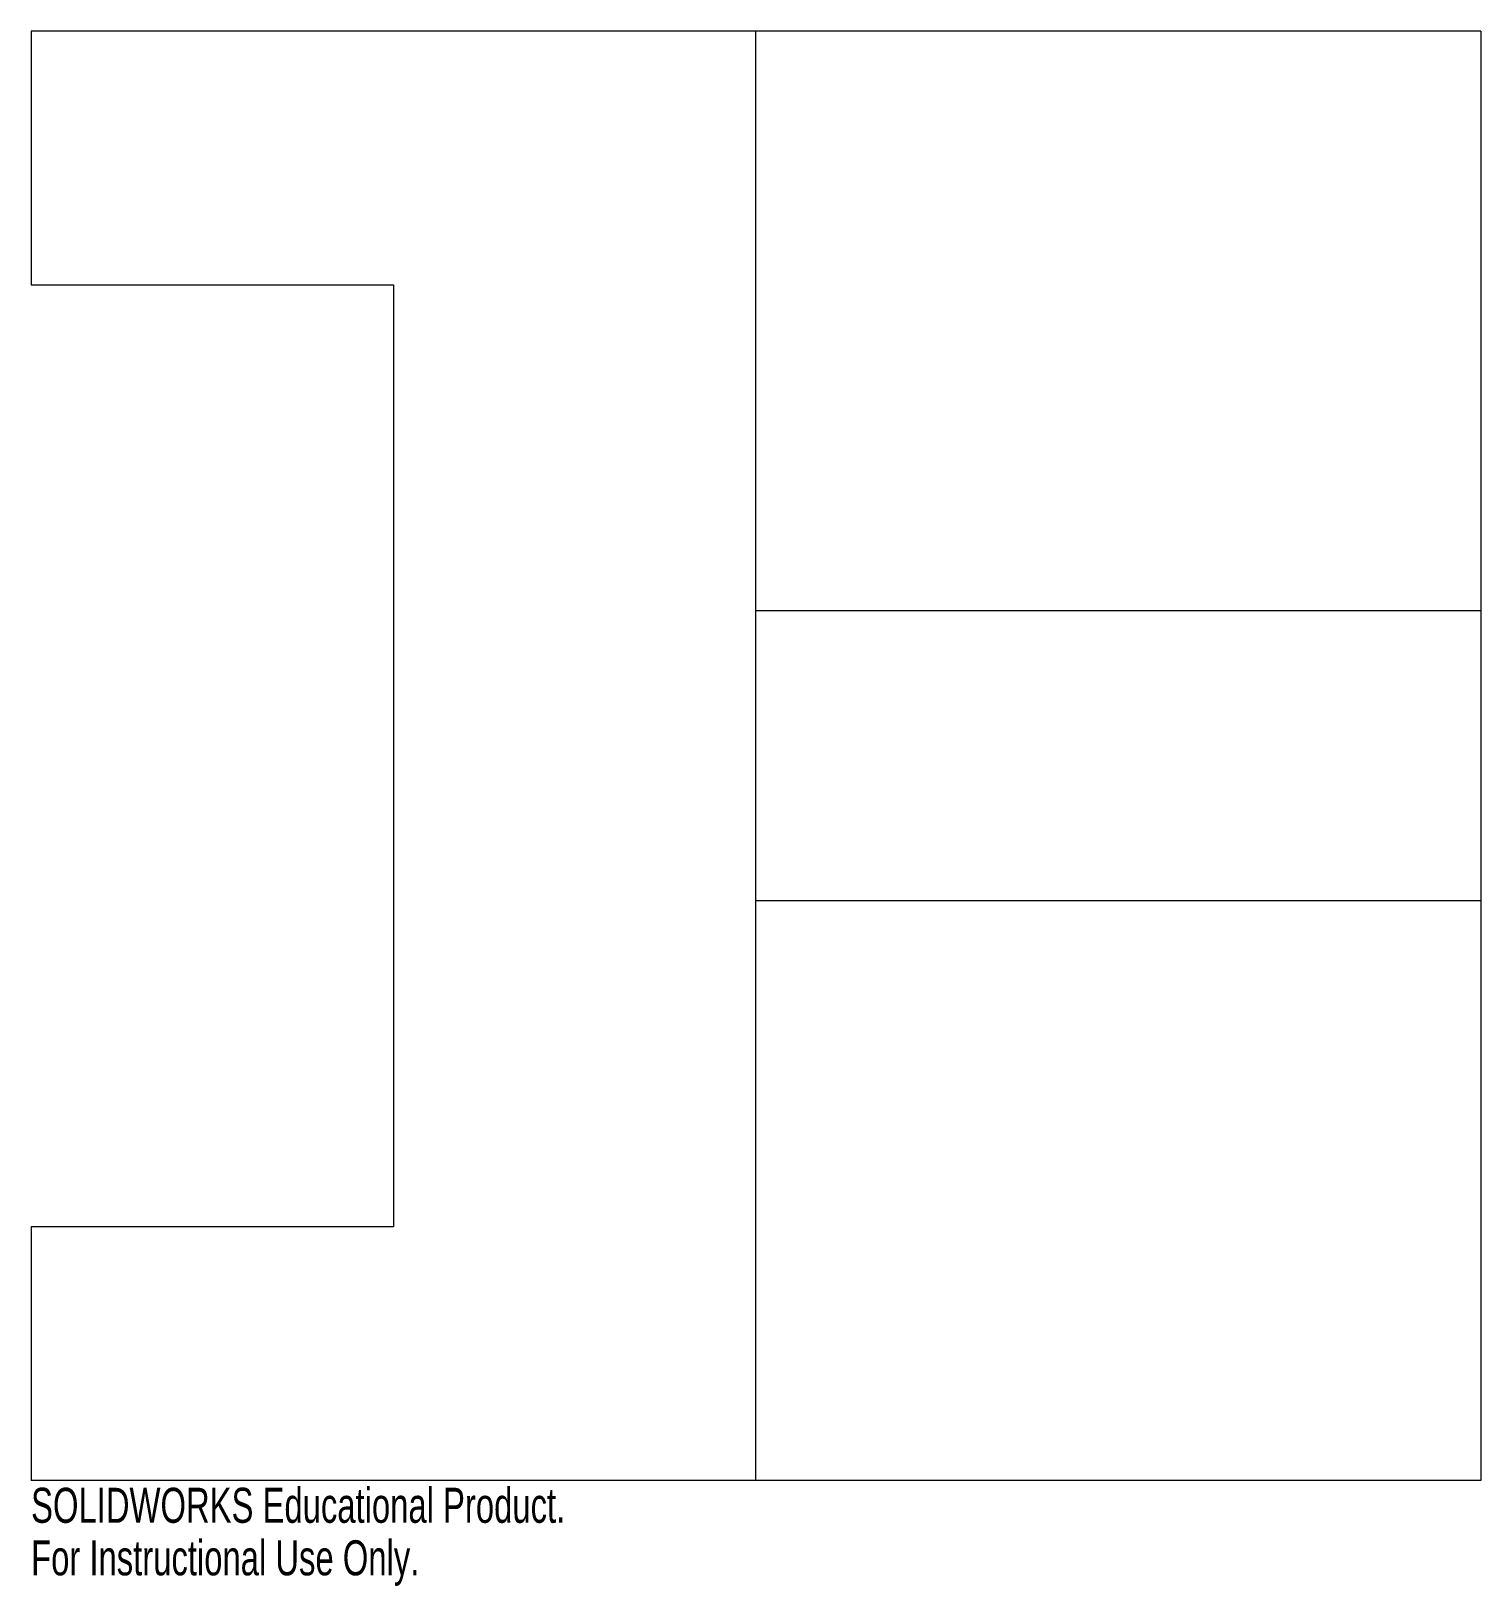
# Paper-space layout '_Top' of a CAD drawing. Header units: millimetres. Extents: x 0 to 200, y -15 to 200.
import ezdxf

# ---------------------------------------------------------------- set-up
doc = ezdxf.new("R2010")
doc.units = ezdxf.units.MM
doc.styles.add('SLDTEXTSTYLE0', font='TXT', dxfattribs={"width": 0.7})

psp = doc.layouts.new('_Top')

# ---------------------------------------------------------------- linework, layer by layer
at = {"color": 7, "linetype": 'Continuous', "lineweight": 15}
for p, q in [((200, 200), (0, 200)), ((0, 200), (0, 165)), ((100, 0), (100, 200)), ((200, 200), (200, 0)), ((0, 165), (50, 165)), ((50, 165), (50, 35)), ((200, 120), (100, 120)), ((200, 80), (100, 80)), ((50, 35), (0, 35)), ((0, 35), (0, 0)), ((200, 0), (0, 0))]:
    psp.add_line(p, q, dxfattribs=at)

# ---------------------------------------------------------------- texts
at = {"color": 7, "linetype": 'Continuous', "char_height": 4.8336, "attachment_point": 1, "style": 'SLDTEXTSTYLE0'}
for s, insert in [('SOLIDWORKS Educational Product.', (0, -1.02)), ('For Instructional Use Only.', (0, -8.27))]:
    psp.add_mtext(s, dxfattribs=dict(at, insert=insert))

doc.saveas('drawing.dxf')
